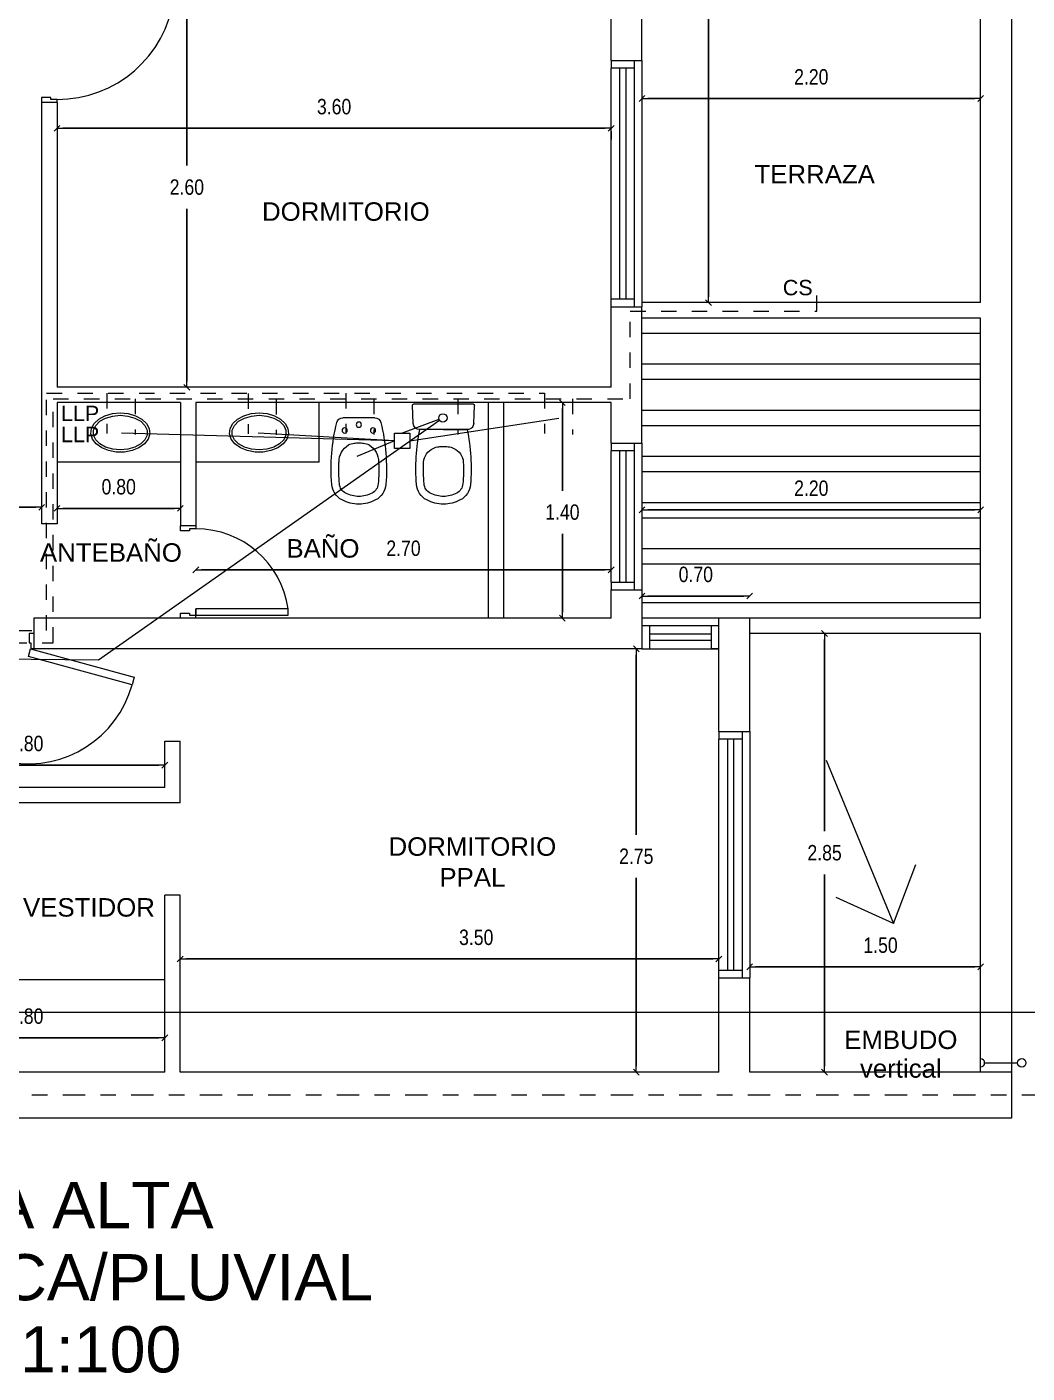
# Model space of a CAD drawing. Header units: millimetres. Extents: x 337 to 1167, y 242 to 575.
# Drawn here: x 582.36 to 588.86, y 258.75 to 267.5 of the extents above; entities that cross this region are included whole.
import ezdxf

# ---------------------------------------------------------------- set-up
doc = ezdxf.new("R2010")
doc.units = ezdxf.units.MM
doc.linetypes.add('AGUA FRIA Y CALIENTE', pattern=[0.2, 0.1, -0.03, 0, -0.07])
doc.linetypes.add('EJE', pattern=[0.205, 0.145, -0.03, 0, -0.03])
doc.layers.get('0').update_dxf_attribs({"lineweight": 5})
doc.layers.get('Defpoints').update_dxf_attribs({"lineweight": 5})
for name, color, linetype, lineweight in [('0-PB-SANITARIOS', 9, 'Continuous', 5), ('01', 1, 'Continuous', 5), ('agua', 7, 'Continuous', 5), ('cotas', 7, 'Continuous', 5), ('MUROS', 4, 'Continuous', 20), ('PRESENTACION ANTEPROYECTO', 7, 'Continuous', 5), ('sanitarios', 1, 'Continuous', 5)]:
    doc.layers.add(name, color=color, linetype=linetype, lineweight=lineweight)
doc.styles.add('GENERATED_STYLE_13', font='')
doc.styles.add('GENERATED_STYLE_14', font='arial.ttf')
doc.styles.get('GENERATED_STYLE_13').set_extended_font_data('Arial Narrow Occidental')
doc.dimstyles.new('Dimstyle_92', dxfattribs={"dimtxt": 0.1, "dimasz": 0.038, "dimexe": 0.18, "dimexo": 0, "dimgap": 0.09, "dimtad": 1, "dimtih": 1, "dimtoh": 1, "dimzin": 0, "dimdsep": 46, "dimtxsty": 'GENERATED_STYLE_13', "dimblk": 'ARROWHEAD_6', "dimblk1": 'ARROWHEAD_6', "dimblk2": 'ARROWHEAD_6', "dimcen": 0.09, "dimse1": 1, "dimse2": 1, "dimclrd": 252, "dimclre": 252, "dimclrt": 252, "dimadec": 0, "dimazin": 0, "dimtfac": 1, "dimtdec": 4, "dimtmove": 0, "dimatfit": 3, "dimfxl": 1, "dimtolj": 1, "dimtzin": 0, "dimarcsym": 0})

# ---------------------------------------------------------------- blocks, each defined once
blk = doc.blocks.new('ARROWHEAD_6')
at = {"color": 0, "linetype": 'Continuous'}
for p, q in [((0, 0), (-1, 0)), ((-0.5, -0.5), (0.5, 0.5))]:
    blk.add_line(p, q, dxfattribs=at)
blk = doc.blocks.new('*D284')
at = {"layer": 'cotas', "color": 252, "lineweight": -2, "transparency": 16777216}
for p, q in [((586.3204, 263.4157), (586.3204, 262.246)), ((586.3204, 260.7417), (586.3204, 261.966))]:
    blk.add_line(p, q, dxfattribs=at)
at = {"layer": 'Defpoints', "color": 0, "transparency": 16777216}
for p in [(586.8572, 263.4537), (586.3204, 260.7037), (586.8572, 260.7037)]:
    blk.add_point(p, dxfattribs=at)
at = {"layer": 'cotas', "color": 252, "lineweight": -2, "transparency": 16777216, "xscale": 0.03800000000000001, "yscale": 0.03800000000000001, "zscale": 0.03800000000000001}
for p, rotation in [((586.3204, 263.4537), 90), ((586.3204, 260.7037), 270)]:
    blk.add_blockref('ARROWHEAD_6', p, dxfattribs=dict(at, rotation=rotation))
at = {"layer": 'cotas', "color": 252, "transparency": 16777216, "insert": (586.3204, 262.106), "char_height": 0.1, "attachment_point": 5, "style": 'GENERATED_STYLE_13'}
blk.add_mtext('\\A1;2.75', dxfattribs=at)
blk = doc.blocks.new('*D285')
at = {"layer": 'cotas', "color": 252, "lineweight": -2, "transparency": 16777216}
for p, q in [((583.4007, 267.7157), (583.4007, 266.5937)), ((583.4007, 265.1917), (583.4007, 266.3137))]:
    blk.add_line(p, q, dxfattribs=at)
at = {"layer": 'Defpoints', "color": 0, "transparency": 16777216}
for p in [(582.4572, 267.7537), (582.5572, 265.1537), (583.4007, 265.1537)]:
    blk.add_point(p, dxfattribs=at)
at = {"layer": 'cotas', "color": 252, "lineweight": -2, "transparency": 16777216, "xscale": 0.03800000000000001, "yscale": 0.03800000000000001, "zscale": 0.03800000000000001}
for p, rotation in [((583.4007, 267.7537), 90), ((583.4007, 265.1537), 270)]:
    blk.add_blockref('ARROWHEAD_6', p, dxfattribs=dict(at, rotation=rotation))
at = {"layer": 'cotas', "color": 252, "transparency": 16777216, "insert": (583.4007, 266.4537), "char_height": 0.1, "attachment_point": 5, "style": 'GENERATED_STYLE_13'}
blk.add_mtext('\\A1;2.60', dxfattribs=at)
blk = doc.blocks.new('*D286')
at = {"layer": 'cotas', "color": 252, "lineweight": -2, "transparency": 16777216}
blk.add_line((582.5952, 266.8364), (586.1192, 266.8364), dxfattribs=at)
at = {"layer": 'Defpoints', "color": 0, "transparency": 16777216}
for p in [(586.1572, 266.8364), (582.5572, 266.3037), (586.1572, 265.1537)]:
    blk.add_point(p, dxfattribs=at)
at = {"layer": 'cotas', "color": 252, "lineweight": -2, "transparency": 16777216, "xscale": 0.03800000000000001, "yscale": 0.03800000000000001, "zscale": 0.03800000000000001, "rotation": 180}
blk.add_blockref('ARROWHEAD_6', (582.5572, 266.8364), dxfattribs=at)
at = {"layer": 'cotas', "color": 252, "lineweight": -2, "transparency": 16777216, "xscale": 0.03800000000000001, "yscale": 0.03800000000000001, "zscale": 0.03800000000000001}
blk.add_blockref('ARROWHEAD_6', (586.1572, 266.8364), dxfattribs=at)
at = {"layer": 'cotas', "color": 252, "transparency": 16777216, "insert": (584.3572, 266.9764), "char_height": 0.1, "attachment_point": 5, "style": 'GENERATED_STYLE_13'}
blk.add_mtext('\\A1;3.60', dxfattribs=at)
blk = doc.blocks.new('*D287')
at = {"layer": 'cotas', "color": 252, "lineweight": -2, "transparency": 16777216}
for p, q in [((585.8402, 265.0157), (585.8402, 264.4817)), ((585.8402, 263.6917), (585.8402, 264.2017))]:
    blk.add_line(p, q, dxfattribs=at)
at = {"layer": 'Defpoints', "color": 0, "transparency": 16777216}
for p in [(585.8402, 265.0537), (586.1572, 265.0537), (586.1572, 263.6537)]:
    blk.add_point(p, dxfattribs=at)
at = {"layer": 'cotas', "color": 252, "lineweight": -2, "transparency": 16777216, "xscale": 0.03800000000000001, "yscale": 0.03800000000000001, "zscale": 0.03800000000000001}
for p, rotation in [((585.8402, 265.0537), 90), ((585.8402, 263.6537), 270)]:
    blk.add_blockref('ARROWHEAD_6', p, dxfattribs=dict(at, rotation=rotation))
at = {"layer": 'cotas', "color": 252, "transparency": 16777216, "insert": (585.8402, 264.3417), "char_height": 0.1, "attachment_point": 5, "style": 'GENERATED_STYLE_13'}
blk.add_mtext('\\A1;1.40', dxfattribs=at)
blk = doc.blocks.new('IM-BE')
at = {"linetype": 'Continuous'}
for p, q in [((-0.4455, 0.09), (-0.6545, 0.09)), ((-0.1967, 0.1268), (-0.2021, 0.0084)), ((0.1568, 0.165), (-0.1568, 0.165)), ((0, 0.165), (0.1568, 0.165)), ((0.1967, 0.1268), (0.1969, 0.1231)), ((0.1969, 0.1231), (0.1994, 0.068)), ((0.1941, 0), (-0.1941, 0)), ((0.1994, 0.068), (0.2021, 0.0084))]:
    blk.add_line(p, q, dxfattribs=at)
for centre in [(-0.642, 0.1715), (-0.458, 0.1715), (-0.55, 0.134)]:
    blk.add_circle(centre, 0.017, dxfattribs=at)
for centre, radius, start, end in [((-0.6011, 0.5125), 0.125, 117.58575, 175.50719), ((-0.55, 0.4146), 0.2354, 90, 117.58575), ((-0.55, 0.4146), 0.2354, 62.41425, 90), ((-0.4989, 0.5125), 0.125, 4.49281, 62.41425), ((-0.0511, 0.5125), 0.125, 117.58575, 175.50719), ((0, 0.4146), 0.2354, 90, 117.58575), ((0, 0.4146), 0.2354, 62.41425, 90), ((0.0511, 0.5125), 0.125, 4.49281, 62.41425), ((-0.6011, 0.5125), 0.075, 117.58575, 175.50719), ((-0.55, 0.4146), 0.1854, 90, 117.58575), ((-0.55, 0.4146), 0.1854, 62.41425, 90), ((-0.4989, 0.5125), 0.075, 4.49281, 62.41425), ((-0.0511, 0.5125), 0.075, 117.58575, 175.50719), ((0, 0.4146), 0.1854, 90, 117.58575), ((0, 0.4146), 0.1854, 62.41425, 90), ((0.0511, 0.5125), 0.075, 4.49281, 62.41425), ((0.5445, 0.4224), 1.2742, 175.50719, 193.70649), ((0.5445, 0.4224), 1.2242, 175.50719, 182.14249), ((-1.6445, 0.4224), 1.2242, 357.85751, 4.49281), ((-1.6445, 0.4224), 1.2742, 346.29351, 4.49281), ((1.0945, 0.4224), 1.2742, 175.50719, 191.65631), ((1.0945, 0.4224), 1.2242, 175.50719, 182.14249), ((0.0137, 0.3963), 0.1205, 263.46904, 263.46904), ((0.0137, 0.3963), 0.1205, 270.09166, 270.09166), ((-1.0945, 0.4224), 1.2242, 357.85751, 4.49281), ((-1.0945, 0.4224), 1.2742, 348.34369, 4.49281), ((-0.5478, 0.3767), 0.131, 180, 238.17673), ((-0.5522, 0.3767), 0.131, 301.82327, 0), ((-0.0277, 0.3814), 0.1012, 182.70725, 247.23206), ((0.0277, 0.3814), 0.1012, 292.76794, 357.29275), ((-0.5637, 0.3735), 0.1205, 243.79777, 262.03889), ((-0.5363, 0.3735), 0.1205, 277.96111, 296.20223), ((-0.0137, 0.3963), 0.1205, 243.79777, 262.03889), ((-0.001, 0.4732), 0.1984, 261.49411, 270.29901), ((0.001, 0.4732), 0.1984, 269.70099, 278.50589), ((0.0137, 0.3963), 0.1205, 277.96111, 296.20223), ((-0.551, 0.4504), 0.1984, 261.49411, 270.29901), ((-0.549, 0.4504), 0.1984, 269.70099, 278.50589), ((-0.6545, 0.13), 0.04, 193.70649, 270), ((-0.4455, 0.13), 0.04, 270, 346.29351), ((-0.1568, 0.125), 0.04, 90, 177.39744), ((0.1568, 0.125), 0.04, 54.11576, 90), ((0.1568, 0.125), 0.04, 51.70095, 54.11576), ((0.1568, 0.125), 0.04, 42.18515, 51.70095), ((0.1568, 0.125), 0.04, 2.60256, 42.18515), ((-0.1941, 0.008), 0.008, 177.39744, 270), ((0.1941, 0.008), 0.008, 270, 355.88901), ((0.1941, 0.008), 0.008, 355.88901, 2.60256)]:
    blk.add_arc(centre, radius, start, end, dxfattribs=at)
blk = doc.blocks.new('*D288')
at = {"layer": 'cotas', "color": 252, "lineweight": -2, "transparency": 16777216}
blk.add_line((583.3952, 261.439), (586.8192, 261.439), dxfattribs=at)
at = {"layer": 'Defpoints', "color": 0, "transparency": 16777216}
for p in [(586.8572, 261.439), (583.3572, 260.7037), (586.8572, 260.7037)]:
    blk.add_point(p, dxfattribs=at)
at = {"layer": 'cotas', "color": 252, "lineweight": -2, "transparency": 16777216, "xscale": 0.03800000000000001, "yscale": 0.03800000000000001, "zscale": 0.03800000000000001, "rotation": 180}
blk.add_blockref('ARROWHEAD_6', (583.3572, 261.439), dxfattribs=at)
at = {"layer": 'cotas', "color": 252, "lineweight": -2, "transparency": 16777216, "xscale": 0.03800000000000001, "yscale": 0.03800000000000001, "zscale": 0.03800000000000001}
blk.add_blockref('ARROWHEAD_6', (586.8572, 261.439), dxfattribs=at)
at = {"layer": 'cotas', "color": 252, "transparency": 16777216, "insert": (585.2805, 261.579), "char_height": 0.1, "attachment_point": 5, "style": 'GENERATED_STYLE_13'}
blk.add_mtext('\\A1;3.50', dxfattribs=at)
blk = doc.blocks.new('*D289')
at = {"layer": 'cotas', "color": 252, "lineweight": -2, "transparency": 16777216}
blk.add_line((583.4965, 263.967), (586.1192, 263.967), dxfattribs=at)
at = {"layer": 'Defpoints', "color": 0, "transparency": 16777216}
for p in [(583.4585, 265.0537), (586.1572, 265.0537), (586.1572, 263.967)]:
    blk.add_point(p, dxfattribs=at)
at = {"layer": 'cotas', "color": 252, "lineweight": -2, "transparency": 16777216, "xscale": 0.03800000000000001, "yscale": 0.03800000000000001, "zscale": 0.03800000000000001, "rotation": 180}
blk.add_blockref('ARROWHEAD_6', (583.4585, 263.967), dxfattribs=at)
at = {"layer": 'cotas', "color": 252, "lineweight": -2, "transparency": 16777216, "xscale": 0.03800000000000001, "yscale": 0.03800000000000001, "zscale": 0.03800000000000001}
blk.add_blockref('ARROWHEAD_6', (586.1572, 263.967), dxfattribs=at)
at = {"layer": 'cotas', "color": 252, "transparency": 16777216, "insert": (584.8078, 264.107), "char_height": 0.1, "attachment_point": 5, "style": 'GENERATED_STYLE_13'}
blk.add_mtext('\\A1;2.70', dxfattribs=at)
blk = doc.blocks.new('*D279')
at = {"layer": 'cotas', "color": 252, "lineweight": -2, "transparency": 16777216}
blk.add_line((582.5952, 264.3667), (583.3205, 264.3667), dxfattribs=at)
at = {"layer": 'Defpoints', "color": 0, "transparency": 16777216}
for p in [(582.5572, 265.0537), (583.3585, 265.0537), (583.3585, 264.3667)]:
    blk.add_point(p, dxfattribs=at)
at = {"layer": 'cotas', "color": 252, "lineweight": -2, "transparency": 16777216, "xscale": 0.03800000000000001, "yscale": 0.03800000000000001, "zscale": 0.03800000000000001, "rotation": 180}
blk.add_blockref('ARROWHEAD_6', (582.5572, 264.3667), dxfattribs=at)
at = {"layer": 'cotas', "color": 252, "lineweight": -2, "transparency": 16777216, "xscale": 0.03800000000000001, "yscale": 0.03800000000000001, "zscale": 0.03800000000000001}
blk.add_blockref('ARROWHEAD_6', (583.3585, 264.3667), dxfattribs=at)
at = {"layer": 'cotas', "color": 252, "transparency": 16777216, "insert": (582.9578, 264.5067), "char_height": 0.1, "attachment_point": 5, "style": 'GENERATED_STYLE_13'}
blk.add_mtext('\\A1;0.80', dxfattribs=at)
blk = doc.blocks.new('*D295')
at = {"layer": 'cotas', "color": 252, "lineweight": -2, "transparency": 16777216}
blk.add_line((587.0952, 261.388), (588.5192, 261.388), dxfattribs=at)
at = {"layer": 'Defpoints', "color": 0, "transparency": 16777216}
for p in [(588.5572, 261.388), (587.0572, 260.7037), (588.5572, 260.7037)]:
    blk.add_point(p, dxfattribs=at)
at = {"layer": 'cotas', "color": 252, "lineweight": -2, "transparency": 16777216, "xscale": 0.03800000000000001, "yscale": 0.03800000000000001, "zscale": 0.03800000000000001, "rotation": 180}
blk.add_blockref('ARROWHEAD_6', (587.0572, 261.388), dxfattribs=at)
at = {"layer": 'cotas', "color": 252, "lineweight": -2, "transparency": 16777216, "xscale": 0.03800000000000001, "yscale": 0.03800000000000001, "zscale": 0.03800000000000001}
blk.add_blockref('ARROWHEAD_6', (588.5572, 261.388), dxfattribs=at)
at = {"layer": 'cotas', "color": 252, "transparency": 16777216, "insert": (587.9072, 261.528), "char_height": 0.1, "attachment_point": 5, "style": 'GENERATED_STYLE_13'}
blk.add_mtext('\\A1;1.50', dxfattribs=at)
blk = doc.blocks.new('*D298')
at = {"layer": 'cotas', "color": 252, "lineweight": -2, "transparency": 16777216}
blk.add_line((586.3952, 263.7972), (587.0192, 263.7972), dxfattribs=at)
at = {"layer": 'Defpoints', "color": 0, "transparency": 16777216}
for p in [(587.0572, 263.7972), (587.0572, 263.5941), (586.3572, 263.3941)]:
    blk.add_point(p, dxfattribs=at)
at = {"layer": 'cotas', "color": 252, "lineweight": -2, "transparency": 16777216, "xscale": 0.03800000000000001, "yscale": 0.03800000000000001, "zscale": 0.03800000000000001, "rotation": 180}
blk.add_blockref('ARROWHEAD_6', (586.3572, 263.7972), dxfattribs=at)
at = {"layer": 'cotas', "color": 252, "lineweight": -2, "transparency": 16777216, "xscale": 0.03800000000000001, "yscale": 0.03800000000000001, "zscale": 0.03800000000000001}
blk.add_blockref('ARROWHEAD_6', (587.0572, 263.7972), dxfattribs=at)
at = {"layer": 'cotas', "color": 252, "transparency": 16777216, "insert": (586.7072, 263.9372), "char_height": 0.1, "attachment_point": 5, "style": 'GENERATED_STYLE_13'}
blk.add_mtext('\\A1;0.70', dxfattribs=at)
blk = doc.blocks.new('*D300')
at = {"layer": 'cotas', "color": 252, "lineweight": -2, "transparency": 16777216}
blk.add_line((581.4952, 264.3738), (582.4192, 264.3738), dxfattribs=at)
at = {"layer": 'Defpoints', "color": 0, "transparency": 16777216}
for p in [(582.4572, 264.3738), (582.4572, 264.2656), (581.4572, 263.6537)]:
    blk.add_point(p, dxfattribs=at)
at = {"layer": 'cotas', "color": 252, "lineweight": -2, "transparency": 16777216, "xscale": 0.03800000000000001, "yscale": 0.03800000000000001, "zscale": 0.03800000000000001, "rotation": 180}
blk.add_blockref('ARROWHEAD_6', (581.4572, 264.3738), dxfattribs=at)
at = {"layer": 'cotas', "color": 252, "lineweight": -2, "transparency": 16777216, "xscale": 0.03800000000000001, "yscale": 0.03800000000000001, "zscale": 0.03800000000000001}
blk.add_blockref('ARROWHEAD_6', (582.4572, 264.3738), dxfattribs=at)
at = {"layer": 'cotas', "color": 252, "transparency": 16777216, "insert": (581.9572, 264.5138), "char_height": 0.1, "attachment_point": 5, "style": 'GENERATED_STYLE_13'}
blk.add_mtext('\\A1;1.00', dxfattribs=at)
blk = doc.blocks.new('*D301')
at = {"layer": 'Defpoints', "color": 0, "transparency": 16777216}
for p in [(587.0572, 263.5537), (587.0572, 260.7037), (587.5436, 260.7037)]:
    blk.add_point(p, dxfattribs=at)
at = {"layer": 'PRESENTACION ANTEPROYECTO', "color": 252, "lineweight": -2, "transparency": 16777216}
for p, q in [((587.5436, 263.5157), (587.5436, 262.2687)), ((587.5436, 260.7417), (587.5436, 261.9887))]:
    blk.add_line(p, q, dxfattribs=at)
at = {"layer": 'PRESENTACION ANTEPROYECTO', "color": 252, "lineweight": -2, "transparency": 16777216, "xscale": 0.03800000000000001, "yscale": 0.03800000000000001, "zscale": 0.03800000000000001}
for p, rotation in [((587.5436, 263.5537), 90), ((587.5436, 260.7037), 270)]:
    blk.add_blockref('ARROWHEAD_6', p, dxfattribs=dict(at, rotation=rotation))
at = {"layer": 'PRESENTACION ANTEPROYECTO', "color": 252, "transparency": 16777216, "insert": (587.5436, 262.1287), "char_height": 0.1, "attachment_point": 5, "style": 'GENERATED_STYLE_13'}
blk.add_mtext('\\A1;2.85', dxfattribs=at)
blk = doc.blocks.new('*D302')
at = {"layer": 'cotas', "color": 252, "lineweight": -2, "transparency": 16777216}
blk.add_line((581.4952, 260.9267), (583.2192, 260.9267), dxfattribs=at)
at = {"layer": 'Defpoints', "color": 0, "transparency": 16777216}
for p in [(583.2572, 260.9267), (581.4572, 260.7037), (583.2572, 260.7037)]:
    blk.add_point(p, dxfattribs=at)
at = {"layer": 'cotas', "color": 252, "lineweight": -2, "transparency": 16777216, "xscale": 0.03800000000000001, "yscale": 0.03800000000000001, "zscale": 0.03800000000000001, "rotation": 180}
blk.add_blockref('ARROWHEAD_6', (581.4572, 260.9267), dxfattribs=at)
at = {"layer": 'cotas', "color": 252, "lineweight": -2, "transparency": 16777216, "xscale": 0.03800000000000001, "yscale": 0.03800000000000001, "zscale": 0.03800000000000001}
blk.add_blockref('ARROWHEAD_6', (583.2572, 260.9267), dxfattribs=at)
at = {"layer": 'cotas', "color": 252, "transparency": 16777216, "insert": (582.3572, 261.0667), "char_height": 0.1, "attachment_point": 5, "style": 'GENERATED_STYLE_13'}
blk.add_mtext('\\A1;1.80', dxfattribs=at)
blk = doc.blocks.new('*D389')
at = {"layer": 'cotas', "color": 252, "lineweight": -2, "transparency": 16777216}
blk.add_line((586.3952, 264.3572), (588.5192, 264.3572), dxfattribs=at)
at = {"layer": 'Defpoints', "color": 0, "transparency": 16777216}
for p in [(588.5572, 264.3572), (586.3572, 263.5739), (588.5572, 260.6239)]:
    blk.add_point(p, dxfattribs=at)
at = {"layer": 'cotas', "color": 252, "lineweight": -2, "transparency": 16777216, "xscale": 0.03800000000000001, "yscale": 0.03800000000000001, "zscale": 0.03800000000000001, "rotation": 180}
blk.add_blockref('ARROWHEAD_6', (586.3572, 264.3572), dxfattribs=at)
at = {"layer": 'cotas', "color": 252, "lineweight": -2, "transparency": 16777216, "xscale": 0.03800000000000001, "yscale": 0.03800000000000001, "zscale": 0.03800000000000001}
blk.add_blockref('ARROWHEAD_6', (588.5572, 264.3572), dxfattribs=at)
at = {"layer": 'cotas', "color": 252, "transparency": 16777216, "insert": (587.4572, 264.4972), "char_height": 0.1, "attachment_point": 5, "style": 'GENERATED_STYLE_13'}
blk.add_mtext('\\A1;2.20', dxfattribs=at)
blk = doc.blocks.new('*D475')
at = {"layer": 'cotas', "color": 252, "lineweight": -2, "transparency": 16777216}
blk.add_line((586.3952, 267.0301), (588.5192, 267.0301), dxfattribs=at)
at = {"layer": 'Defpoints', "color": 0, "transparency": 16777216}
for p in [(588.5572, 267.0301), (586.3572, 265.7037), (588.5572, 265.7037)]:
    blk.add_point(p, dxfattribs=at)
at = {"layer": 'cotas', "color": 252, "lineweight": -2, "transparency": 16777216, "xscale": 0.03800000000000001, "yscale": 0.03800000000000001, "zscale": 0.03800000000000001, "rotation": 180}
blk.add_blockref('ARROWHEAD_6', (586.3572, 267.0301), dxfattribs=at)
at = {"layer": 'cotas', "color": 252, "lineweight": -2, "transparency": 16777216, "xscale": 0.03800000000000001, "yscale": 0.03800000000000001, "zscale": 0.03800000000000001}
blk.add_blockref('ARROWHEAD_6', (588.5572, 267.0301), dxfattribs=at)
at = {"layer": 'cotas', "color": 252, "transparency": 16777216, "insert": (587.4572, 267.1701), "char_height": 0.1, "attachment_point": 5, "style": 'GENERATED_STYLE_13'}
blk.add_mtext('\\A1;2.20', dxfattribs=at)
blk = doc.blocks.new('*D476')
at = {"layer": 'cotas', "color": 252, "lineweight": -2, "transparency": 16777216}
for p, q in [((586.7889, 270.3657), (586.7889, 268.1937)), ((586.7889, 265.7417), (586.7889, 267.9137))]:
    blk.add_line(p, q, dxfattribs=at)
at = {"layer": 'Defpoints', "color": 0, "transparency": 16777216}
for p in [(585.6572, 270.4037), (586.3572, 265.7037), (586.7889, 265.7037)]:
    blk.add_point(p, dxfattribs=at)
at = {"layer": 'cotas', "color": 252, "lineweight": -2, "transparency": 16777216, "xscale": 0.03800000000000001, "yscale": 0.03800000000000001, "zscale": 0.03800000000000001}
for p, rotation in [((586.7889, 270.4037), 90), ((586.7889, 265.7037), 270)]:
    blk.add_blockref('ARROWHEAD_6', p, dxfattribs=dict(at, rotation=rotation))
at = {"layer": 'cotas', "color": 252, "transparency": 16777216, "insert": (586.7889, 268.0537), "char_height": 0.1, "attachment_point": 5, "style": 'GENERATED_STYLE_13'}
blk.add_mtext('\\A1;4.70', dxfattribs=at)
blk = doc.blocks.new('*D477')
at = {"layer": 'cotas', "color": 252, "lineweight": -2, "transparency": 16777216}
blk.add_line((581.4952, 262.6984), (583.2192, 262.6984), dxfattribs=at)
at = {"layer": 'Defpoints', "color": 0, "transparency": 16777216}
for p in [(583.2572, 262.6984), (581.4572, 262.5537), (583.2572, 262.5537)]:
    blk.add_point(p, dxfattribs=at)
at = {"layer": 'cotas', "color": 252, "lineweight": -2, "transparency": 16777216, "xscale": 0.03800000000000001, "yscale": 0.03800000000000001, "zscale": 0.03800000000000001, "rotation": 180}
blk.add_blockref('ARROWHEAD_6', (581.4572, 262.6984), dxfattribs=at)
at = {"layer": 'cotas', "color": 252, "lineweight": -2, "transparency": 16777216, "xscale": 0.03800000000000001, "yscale": 0.03800000000000001, "zscale": 0.03800000000000001}
blk.add_blockref('ARROWHEAD_6', (583.2572, 262.6984), dxfattribs=at)
at = {"layer": 'cotas', "color": 252, "transparency": 16777216, "insert": (582.3572, 262.8384), "char_height": 0.1, "attachment_point": 5, "style": 'GENERATED_STYLE_13'}
blk.add_mtext('\\A1;1.80', dxfattribs=at)
blk = doc.blocks.new('*D542')
at = {"layer": 'cotas', "color": 252, "lineweight": -2, "transparency": 16777216}
for p, q in [((589.1279, 265.6657), (589.1279, 264.7687)), ((589.1279, 263.5917), (589.1279, 264.4887))]:
    blk.add_line(p, q, dxfattribs=at)
at = {"layer": 'Defpoints', "color": 0, "transparency": 16777216}
for p in [(588.5572, 265.7037), (588.5572, 263.5537), (589.1279, 263.5537)]:
    blk.add_point(p, dxfattribs=at)
at = {"layer": 'cotas', "color": 252, "lineweight": -2, "transparency": 16777216, "xscale": 0.03800000000000001, "yscale": 0.03800000000000001, "zscale": 0.03800000000000001}
for p, rotation in [((589.1279, 265.7037), 90), ((589.1279, 263.5537), 270)]:
    blk.add_blockref('ARROWHEAD_6', p, dxfattribs=dict(at, rotation=rotation))
at = {"layer": 'cotas', "color": 252, "transparency": 16777216, "insert": (589.1279, 264.6287), "char_height": 0.1, "attachment_point": 5, "style": 'GENERATED_STYLE_13'}
blk.add_mtext('\\A1;2.15', dxfattribs=at)

msp = doc.modelspace()

# ---------------------------------------------------------------- linework, layer by layer
at = {"layer": '01', "linetype": 'Continuous'}
for p, q in [((588.5572, 265.7037), (588.5572, 270.0539)), ((588.7572, 269.8537), (588.7572, 260.7037)), ((586.1572, 267.2773), (586.1572, 267.2273)), ((586.1572, 265.6773), (586.1572, 267.2273)), ((586.3072, 267.2273), (586.1572, 267.2273)), ((586.2122, 267.2274), (586.2122, 265.7268)), ((586.2522, 267.2274), (586.2522, 265.7268)), ((586.3072, 267.2773), (586.3072, 267.2273)), ((586.3072, 267.2273), (586.3072, 265.7273)), ((586.3072, 267.2273), (586.3072, 265.7273)), ((586.3572, 267.2773), (586.3572, 265.6773)), ((586.1572, 265.7273), (586.1572, 267.1523)), ((582.4572, 267.0357), (582.4572, 267.0037)), ((582.5172, 267.0357), (582.4572, 267.0357)), ((582.5172, 267.0237), (582.5172, 267.0357)), ((582.5572, 267.0237), (582.5172, 267.0237)), ((582.5572, 267.0037), (582.5572, 267.0237)), ((586.1572, 266.8146), (586.1572, 266.7646)), ((586.3072, 266.8146), (586.3072, 266.7646)), ((586.1572, 265.7273), (586.3072, 265.7273)), ((586.3072, 265.7273), (586.3072, 265.6773)), ((588.5572, 265.7037), (586.3572, 265.7037)), ((588.5572, 265.6037), (586.3572, 265.6037)), ((588.5572, 263.6537), (588.5572, 265.6037)), ((588.5572, 265.5037), (586.3572, 265.5037)), ((588.5572, 265.3037), (586.3572, 265.3037)), ((588.5572, 265.2037), (586.3572, 265.2037)), ((585.3572, 265.0537), (585.3572, 263.6537)), ((585.4572, 265.0537), (585.4572, 263.6537)), ((588.5572, 265.0037), (586.3572, 265.0037)), ((588.5572, 264.9037), (586.3572, 264.9037)), ((586.1572, 264.7906), (586.1572, 264.7406)), ((586.3072, 264.7906), (586.3072, 264.7406)), ((586.3572, 264.7906), (586.3572, 263.8365)), ((586.1572, 263.8865), (586.1572, 264.7406)), ((586.3072, 264.7406), (586.1572, 264.7406)), ((586.2122, 264.7407), (586.2122, 263.8865)), ((586.2522, 264.7407), (586.2522, 263.8865)), ((586.3072, 264.7406), (586.3072, 263.8865)), ((586.3072, 264.7406), (586.3072, 263.8865)), ((588.5572, 264.7037), (586.3572, 264.7037)), ((586.1572, 263.8865), (586.1572, 264.6656)), ((588.5572, 264.6037), (586.3572, 264.6037)), ((588.5572, 264.4037), (586.3572, 264.4037)), ((583.3585, 264.2217), (583.3585, 264.2537)), ((583.4585, 264.2537), (583.4585, 264.2337)), ((588.5572, 264.3037), (586.3572, 264.3037)), ((583.4185, 264.2217), (583.3585, 264.2217)), ((583.4185, 264.2337), (583.4185, 264.2217)), ((583.4585, 264.2337), (583.4185, 264.2337)), ((588.5572, 264.1037), (586.3572, 264.1037)), ((588.5572, 264.0037), (586.3572, 264.0037)), ((586.1572, 263.8865), (586.3072, 263.8865)), ((586.1572, 263.8865), (586.1572, 263.8365)), ((586.3072, 263.8865), (586.3072, 263.8365)), ((588.5572, 263.7537), (586.3572, 263.7537)), ((583.3585, 263.6537), (583.3585, 263.6857)), ((583.3585, 263.6857), (583.4185, 263.6857)), ((583.4185, 263.6857), (583.4185, 263.6737)), ((583.4185, 263.6737), (583.4585, 263.6737)), ((583.4585, 263.6537), (583.4585, 263.7137)), ((583.4585, 263.7137), (583.4585, 263.6737)), ((584.0585, 263.7137), (583.4585, 263.7137)), ((583.4585, 263.6737), (584.0585, 263.6737)), ((584.0585, 263.6737), (584.0585, 263.7137)), ((586.8572, 263.6537), (586.3572, 263.6537)), ((588.5572, 263.6537), (587.0572, 263.6537)), ((582.4072, 263.5537), (582.3752, 263.5537)), ((582.3752, 263.5537), (582.3752, 263.4937)), ((586.8572, 263.6037), (586.3572, 263.6037)), ((586.3572, 263.6037), (586.3572, 263.4537)), ((586.8572, 263.6037), (586.4072, 263.6037)), ((586.4072, 263.6037), (586.4072, 263.4537)), ((586.8072, 263.5487), (586.4072, 263.5487)), ((586.8572, 263.6037), (586.8072, 263.6037)), ((586.8072, 263.6037), (586.8072, 263.4537)), ((588.5572, 263.5537), (587.0572, 263.5537)), ((588.5572, 260.7037), (588.5572, 263.5537)), ((582.3724, 263.4049), (582.3858, 263.4537)), ((582.3752, 263.4937), (582.3872, 263.4937)), ((582.3858, 263.4537), (583.0581, 263.2696)), ((582.3872, 263.4937), (582.3872, 263.4537)), ((582.4072, 263.4537), (582.3872, 263.4537)), ((586.3572, 263.4537), (586.8572, 263.4537)), ((586.8072, 263.5087), (586.4072, 263.5087)), ((586.4072, 263.4537), (586.8572, 263.4537)), ((586.8572, 263.4537), (586.8072, 263.4537)), ((583.0447, 263.2208), (582.3724, 263.4049)), ((583.0581, 263.2696), (583.0447, 263.2208)), ((586.8572, 262.9162), (586.8572, 262.8662)), ((586.8572, 261.3162), (586.8572, 262.8662)), ((587.0072, 262.8662), (586.8572, 262.8662)), ((586.9122, 262.8663), (586.9122, 261.3657)), ((586.9522, 262.8663), (586.9522, 261.3657)), ((587.0072, 262.9162), (587.0072, 262.8662)), ((587.0072, 262.8662), (587.0072, 261.3662)), ((587.0072, 262.8662), (587.0072, 261.3662)), ((587.0572, 262.9162), (587.0572, 261.3162)), ((586.8572, 261.3662), (586.8572, 262.7912)), ((587.5544, 262.7311), (587.991, 261.6689)), ((587.991, 261.6689), (588.1357, 262.0519)), ((587.991, 261.6689), (587.6188, 261.8394)), ((586.8572, 261.3662), (587.0072, 261.3662)), ((587.0072, 261.3662), (587.0072, 261.3162)), ((583.2572, 261.3037), (582.0572, 261.3037))]:
    msp.add_line(p, q, dxfattribs=at)
for centre, radius, start, end in [((582.5595, 267.788), 0.7643, 269.82277, 352.00599), ((583.4604, 263.6297), 0.604, 7.99401, 90.17723), ((582.3724, 263.4049), 0.697, 175.98339, 344.6904)]:
    msp.add_arc(centre, radius, start, end, dxfattribs=at)
at = {"layer": 'agua', "color": 160, "linetype": 'AGUA FRIA Y CALIENTE'}
for p, q in [((587.4943, 265.6489), (587.4943, 265.8122)), ((586.2813, 265.0792), (586.2813, 265.6489)), ((586.2813, 265.6489), (587.4943, 265.6489)), ((582.5323, 263.4941), (582.5323, 265.0792)), ((582.5323, 265.0792), (586.2813, 265.0792)), ((583.0639, 265.0792), (583.0639, 264.8475)), ((583.9806, 265.0769), (583.9806, 264.8452)), ((584.6146, 265.0792), (584.6146, 264.8475)), ((585.1619, 265.0792), (585.1619, 264.8475)), ((585.9055, 265.0792), (585.9055, 264.8475)), ((579.2603, 263.4941), (582.5323, 263.4941))]:
    msp.add_line(p, q, dxfattribs=at)
at = {"layer": 'agua', "color": 20, "linetype": 'AGUA FRIA Y CALIENTE'}
for p, q in [((582.4898, 263.5722), (582.4898, 265.1152)), ((582.4898, 265.1152), (585.7233, 265.1152)), ((582.8816, 265.1152), (582.8816, 264.8526)), ((584.4323, 265.1152), (584.4323, 264.8526)), ((585.7233, 265.1152), (585.7233, 264.8526)), ((583.7983, 265.1129), (583.7983, 264.8503)), ((579.2924, 263.5722), (582.4898, 263.5722))]:
    msp.add_line(p, q, dxfattribs=at)
at = {"layer": 'agua'}
for p, q in [((585.0386, 264.9443), (584.7993, 264.8549)), ((584.8493, 264.8049), (585.8182, 264.9528)), ((585.0419, 264.9381), (582.8261, 263.3808)), ((584.7493, 264.8049), (582.977, 264.8562)), ((584.7493, 264.8049), (583.864, 264.8562)), ((584.7493, 264.8049), (584.5047, 264.7048)), ((582.8261, 263.3808), (579.4234, 263.4152)), ((588.5836, 260.7637), (588.7967, 260.7637))]:
    msp.add_line(p, q, dxfattribs=at)
at = {"layer": 'agua', "color": 7, "linetype": 'Continuous'}
msp.add_lwpolyline([(584.8493, 264.7549), (584.7493, 264.7549), (584.7493, 264.8549), (584.8493, 264.8549)], close=True, dxfattribs=at)
at = {"layer": 'agua'}
for centre in [(585.0645, 264.954), (588.8244, 260.7637)]:
    msp.add_circle(centre, 0.0276, dxfattribs=at)
msp.add_arc((588.5572, 260.7637), 0.0264, 270, 90, dxfattribs=at)
at = {"layer": 'MUROS'}
for p, q in [((586.1572, 267.2773), (586.1572, 267.8537)), ((586.3572, 267.2773), (586.3572, 267.8537)), ((586.1572, 267.2773), (586.3572, 267.2773)), ((582.5572, 267.0037), (582.4572, 267.0037)), ((582.4572, 267.0037), (582.4572, 264.2656)), ((582.5572, 267.0037), (582.5572, 265.1537)), ((586.1572, 265.1537), (586.1572, 265.6773)), ((586.1572, 265.6773), (586.3572, 265.6773)), ((586.3572, 264.7906), (586.3572, 265.6773)), ((586.1572, 265.1537), (582.5572, 265.1537)), ((583.3585, 265.0537), (582.5572, 265.0537)), ((582.5572, 265.0537), (582.5572, 264.2656)), ((583.3585, 265.0537), (583.3585, 264.2537)), ((586.1572, 265.0537), (583.4585, 265.0537)), ((583.4585, 265.0537), (583.4585, 264.2537)), ((586.1572, 264.7906), (586.1572, 265.0537)), ((586.1572, 264.7906), (586.3572, 264.7906)), ((582.5572, 264.2656), (582.4572, 264.2656)), ((583.4585, 264.2537), (583.3585, 264.2537)), ((586.1572, 263.6537), (586.1572, 263.8365)), ((586.1572, 263.8365), (586.3572, 263.8365)), ((586.3572, 263.8365), (586.3572, 263.4537)), ((586.1572, 263.6537), (582.4072, 263.6537)), ((582.4072, 263.6537), (582.4072, 263.4537)), ((587.0572, 263.6537), (586.8572, 263.6537)), ((586.8572, 262.9162), (586.8572, 263.6537)), ((587.0572, 262.9162), (587.0572, 263.6537)), ((586.3572, 263.4537), (582.4072, 263.4537)), ((583.2572, 262.5537), (583.2572, 262.8537)), ((583.2572, 262.8537), (583.3572, 262.8537)), ((583.3572, 262.4537), (583.3572, 262.8537)), ((586.8572, 262.9162), (587.0572, 262.9162)), ((583.2572, 262.5537), (581.4572, 262.5537)), ((583.3572, 262.4537), (581.4572, 262.4537)), ((583.3572, 261.8537), (583.2572, 261.8537)), ((583.2572, 260.7037), (583.2572, 261.8537)), ((583.3572, 260.7037), (583.3572, 261.8537)), ((586.8572, 261.3162), (587.0572, 261.3162)), ((586.8572, 260.7037), (586.8572, 261.3162)), ((587.0572, 260.7037), (587.0572, 261.3162)), ((583.2572, 260.7037), (581.4572, 260.7037)), ((586.8572, 260.7037), (583.3572, 260.7037)), ((588.7572, 260.7037), (587.0572, 260.7037)), ((588.7572, 260.7037), (588.7572, 260.4037)), ((588.7572, 260.4037), (579.1572, 260.4037))]:
    msp.add_line(p, q, dxfattribs=at)
at = {"layer": 'PRESENTACION ANTEPROYECTO', "color": 7, "linetype": 'Continuous'}
for p, q in [((577.5667, 261.0938), (589.2005, 261.0938)), ((577.5683, 261.0938), (586.8166, 261.0938))]:
    msp.add_line(p, q, dxfattribs=at)
at = {"layer": 'PRESENTACION ANTEPROYECTO', "color": 252, "linetype": 'EJE'}
msp.add_line((593.4194, 260.5537), (575.1572, 260.5537), dxfattribs=at)
at = {"layer": 'sanitarios', "linetype": 'Continuous'}
for p, q in [((584.2598, 264.6672), (584.2598, 265.0537)), ((583.3585, 264.6672), (582.5572, 264.6672)), ((584.2598, 264.6672), (583.4585, 264.6672))]:
    msp.add_line(p, q, dxfattribs=at)
for points in [[(582.9683, 264.9872), (583.02, 264.9825), (583.0679, 264.9686), (583.1084, 264.9466), (583.1385, 264.9181), (583.156, 264.8853), (583.1596, 264.8505), (583.1489, 264.8164), (583.1249, 264.7854), (583.0893, 264.7599), (583.0447, 264.7418), (582.9944, 264.7324), (582.9422, 264.7324), (582.8919, 264.7418), (582.8473, 264.7599), (582.8116, 264.7854), (582.7876, 264.8164), (582.777, 264.8505), (582.7806, 264.8853), (582.798, 264.9181), (582.8282, 264.9466), (582.8687, 264.9686), (582.9166, 264.9825)], [(582.9683, 264.9715), (583.0179, 264.9669), (583.0634, 264.9537), (583.1013, 264.9327), (583.1284, 264.9059), (583.1425, 264.8752), (583.1425, 264.8432), (583.1284, 264.8126), (583.1013, 264.7857), (583.0634, 264.7648), (583.0179, 264.7515), (582.9683, 264.747), (582.9187, 264.7515), (582.8731, 264.7648), (582.8353, 264.7857), (582.8082, 264.8126), (582.7941, 264.8432), (582.7941, 264.8752), (582.8082, 264.9059), (582.8353, 264.9327), (582.8731, 264.9537), (582.9187, 264.9669)], [(583.8696, 264.9872), (583.9213, 264.9825), (583.9692, 264.9686), (584.0097, 264.9466), (584.0398, 264.9181), (584.0573, 264.8853), (584.0609, 264.8505), (584.0503, 264.8164), (584.0262, 264.7854), (583.9906, 264.7599), (583.946, 264.7418), (583.8957, 264.7324), (583.8435, 264.7324), (583.7932, 264.7418), (583.7486, 264.7599), (583.713, 264.7854), (583.6889, 264.8164), (583.6783, 264.8505), (583.6819, 264.8853), (583.6994, 264.9181), (583.7295, 264.9466), (583.77, 264.9686), (583.8179, 264.9825)], [(583.8696, 264.9715), (583.9192, 264.9669), (583.9648, 264.9537), (584.0026, 264.9327), (584.0297, 264.9059), (584.0438, 264.8752), (584.0438, 264.8432), (584.0297, 264.8126), (584.0026, 264.7857), (583.9648, 264.7648), (583.9192, 264.7515), (583.8696, 264.747), (583.82, 264.7515), (583.7745, 264.7648), (583.7366, 264.7857), (583.7095, 264.8126), (583.6954, 264.8432), (583.6954, 264.8752), (583.7095, 264.9059), (583.7366, 264.9327), (583.7745, 264.9537), (583.82, 264.9669)]]:
    msp.add_lwpolyline(points, close=True, dxfattribs=at)

# ---------------------------------------------------------------- block references
at = {"layer": '0-PB-SANITARIOS', "linetype": 'Continuous', "xscale": -1, "rotation": 180}
msp.add_blockref('IM-BE', (585.0678, 265.0445), dxfattribs=at)

# ---------------------------------------------------------------- texts
at = {"layer": 'agua', "color": 7, "insert": (587.272, 265.8004), "char_height": 0.1, "width": 1.165208, "attachment_point": 4, "rotation": 0.11778, "style": 'GENERATED_STYLE_14'}
msp.add_mtext('\\A1;CS', dxfattribs=at)
at = {"layer": 'agua', "color": 7, "char_height": 0.1, "width": 0.37375, "attachment_point": 5, "style": 'GENERATED_STYLE_14'}
for insert in [(582.7071, 264.9835), (582.7071, 264.8468)]:
    msp.add_mtext('\\A1;LLP', dxfattribs=dict(at, insert=insert))
at = {"layer": 'agua', "color": 7, "insert": (588.039, 260.8199), "char_height": 0.12, "width": 1.34748, "attachment_point": 5, "line_spacing_factor": 0.93321, "style": 'GENERATED_STYLE_14'}
msp.add_mtext('\\A1;EMBUDO\\Pvertical', dxfattribs=at)
at = {"layer": 'PRESENTACION ANTEPROYECTO', "color": 7, "char_height": 0.12, "width": 1.349097, "attachment_point": 5, "style": 'GENERATED_STYLE_14'}
for s, insert in [('\\A1;{\\C252;TERRAZA}', (587.4794, 266.5378)), ('\\A1;{\\C252;DORMITORIO }', (584.4337, 266.2945)), ('\\A1;{\\C252;ANTEBAÑO}', (582.9073, 264.0792)), ('\\A1;{\\C252;BAÑO}', (584.2848, 264.106)), ('\\A1;{\\C252;DORMITORIO PPAL}', (585.2556, 262.0695)), ('\\A1;{\\C252;VESTIDOR}', (582.7647, 261.7733))]:
    msp.add_mtext(s, dxfattribs=dict(at, insert=insert))
at = {"layer": 'PRESENTACION ANTEPROYECTO', "color": 7, "insert": (582.1768, 259.3689), "char_height": 0.3, "width": 3.204713, "attachment_point": 5, "line_spacing_factor": 0.936803, "style": 'GENERATED_STYLE_14'}
msp.add_mtext('\\A1;PLANTA ALTA AGUA/CLOACA/PLUVIAL\\Pescala 1:100', dxfattribs=at)

# ---------------------------------------------------------------- dimensions: what is measured, and where the dimension line sits
at = {"layer": 'cotas'}
for base, p1, p2, picture, middle in [((586.7889, 265.7037), (585.6572, 270.4037), (586.3572, 265.7037), '*D476', (586.7889, 268.0537)), ((583.4007, 265.1537), (582.4572, 267.7537), (582.5572, 265.1537), '*D285', (583.4007, 266.4537)), ((589.1279, 263.5537), (588.5572, 265.7037), (588.5572, 263.5537), '*D542', (589.1279, 264.6287))]:
    dim = msp.add_linear_dim(base=base, p1=p1, p2=p2, angle=90, dimstyle='Dimstyle_92', dxfattribs=at)
    dim.commit()
    dim.dimension.update_dxf_attribs({"geometry": picture, "text_midpoint": middle})
for base, p1, p2, picture, middle in [((588.5572, 267.0301), (586.3572, 265.7037), (588.5572, 265.7037), '*D475', (587.4572, 267.1701)), ((586.1572, 266.8364), (582.5572, 266.3037), (586.1572, 265.1537), '*D286', (584.3572, 266.9764)), ((583.3585, 264.3667), (582.5572, 265.0537), (583.3585, 265.0537), '*D279', (582.9578, 264.5067)), ((586.1572, 263.967), (583.4585, 265.0537), (586.1572, 265.0537), '*D289', (584.8078, 264.107)), ((582.4572, 264.3738), (581.4572, 263.6537), (582.4572, 264.2656), '*D300', (581.9572, 264.5138)), ((588.5572, 264.3572), (586.3572, 263.5739), (588.5572, 260.6239), '*D389', (587.4572, 264.4972)), ((587.0572, 263.7972), (586.3572, 263.3941), (587.0572, 263.5941), '*D298', (586.7072, 263.9372)), ((583.2572, 262.6984), (581.4572, 262.5537), (583.2572, 262.5537), '*D477', (582.3572, 262.8384)), ((583.2572, 260.9267), (581.4572, 260.7037), (583.2572, 260.7037), '*D302', (582.3572, 261.0667))]:
    dim = msp.add_linear_dim(base=base, p1=p1, p2=p2, dimstyle='Dimstyle_92', dxfattribs=at)
    dim.commit()
    dim.dimension.update_dxf_attribs({"geometry": picture, "text_midpoint": middle})
for base, p1, p2, picture, middle in [((585.8402, 265.0537), (586.1572, 263.6537), (586.1572, 265.0537), '*D287', (585.8402, 264.3417)), ((586.3204, 260.7037), (586.8572, 263.4537), (586.8572, 260.7037), '*D284', (586.3204, 262.106))]:
    dim = msp.add_linear_dim(base=base, p1=p1, p2=p2, angle=90, dimstyle='Dimstyle_92', dxfattribs=at)
    dim.commit()
    dim.dimension.update_dxf_attribs({"geometry": picture, "text_midpoint": middle, "dimtype": 160})
for base, p1, p2, picture, middle in [((586.8572, 261.439), (583.3572, 260.7037), (586.8572, 260.7037), '*D288', (585.2805, 261.439)), ((588.5572, 261.388), (587.0572, 260.7037), (588.5572, 260.7037), '*D295', (587.9072, 261.388))]:
    dim = msp.add_linear_dim(base=base, p1=p1, p2=p2, dimstyle='Dimstyle_92', dxfattribs=at)
    dim.commit()
    dim.dimension.update_dxf_attribs({"geometry": picture, "text_midpoint": middle, "dimtype": 160})
at = {"layer": 'PRESENTACION ANTEPROYECTO'}
dim = msp.add_linear_dim(base=(587.5436, 260.7037), p1=(587.0572, 263.5537), p2=(587.0572, 260.7037), angle=90, dimstyle='Dimstyle_92', dxfattribs=at)
dim.commit()
dim.dimension.update_dxf_attribs({"geometry": '*D301', "text_midpoint": (587.5436, 262.1287)})

doc.saveas('drawing.dxf')
